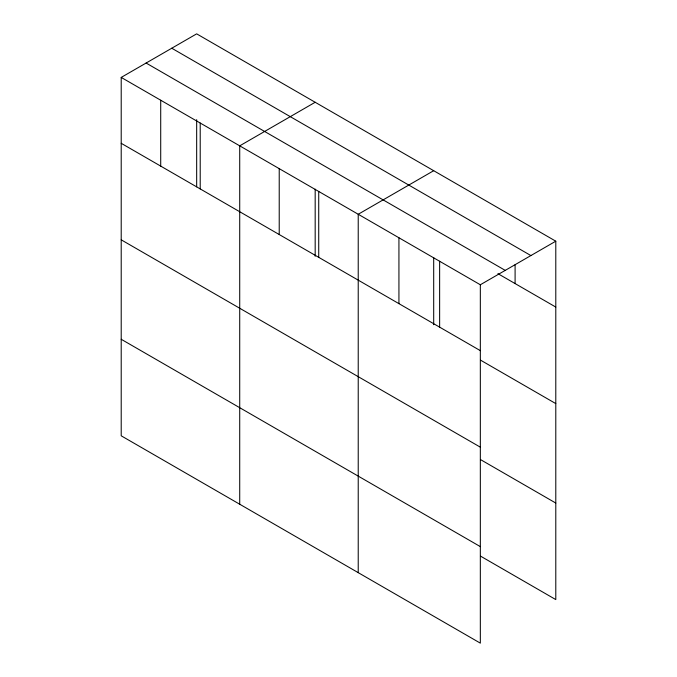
<?xml version="1.0" encoding="UTF-8"?>
<svg xmlns="http://www.w3.org/2000/svg" width="677" height="677" viewBox="0 0 677 677"><rect width="100%" height="100%" fill="white"/><g stroke="black" fill="none" stroke-linecap="round" stroke-linejoin="round"><path stroke-width="1.02" d="M196.668 119.668L196.668 186.818M315.177 189.137L315.177 256.287M433.695 257.565L433.695 324.715M121.208 77.415L480.332 284.763L480.332 643.15L121.208 435.81L121.208 77.415L196.668 33.85L555.792 241.19L555.792 599.585L480.721 556.24M315.177 102.269L239.717 145.843L239.717 504.23M433.695 170.697L358.226 214.262L358.226 572.657M480.332 284.763L555.792 241.19M171.763 48.228L530.895 255.567M146.105 63.037L505.237 270.385M497.908 273.652L555.792 307.07M121.208 143.304L480.332 350.644M480.721 360.257L555.792 403.602M121.208 239.827L480.332 447.167M480.721 459.708L555.792 503.053M121.208 339.279L480.332 546.618M515.095 264.749L515.095 283.578M439.635 261.263L439.635 327.143M398.931 237.762L398.931 303.643M318.723 191.456L318.723 257.336M279.22 168.649L279.22 234.53M200.214 123.036L200.214 188.917M160.711 100.23L160.711 166.11"/></g></svg>
